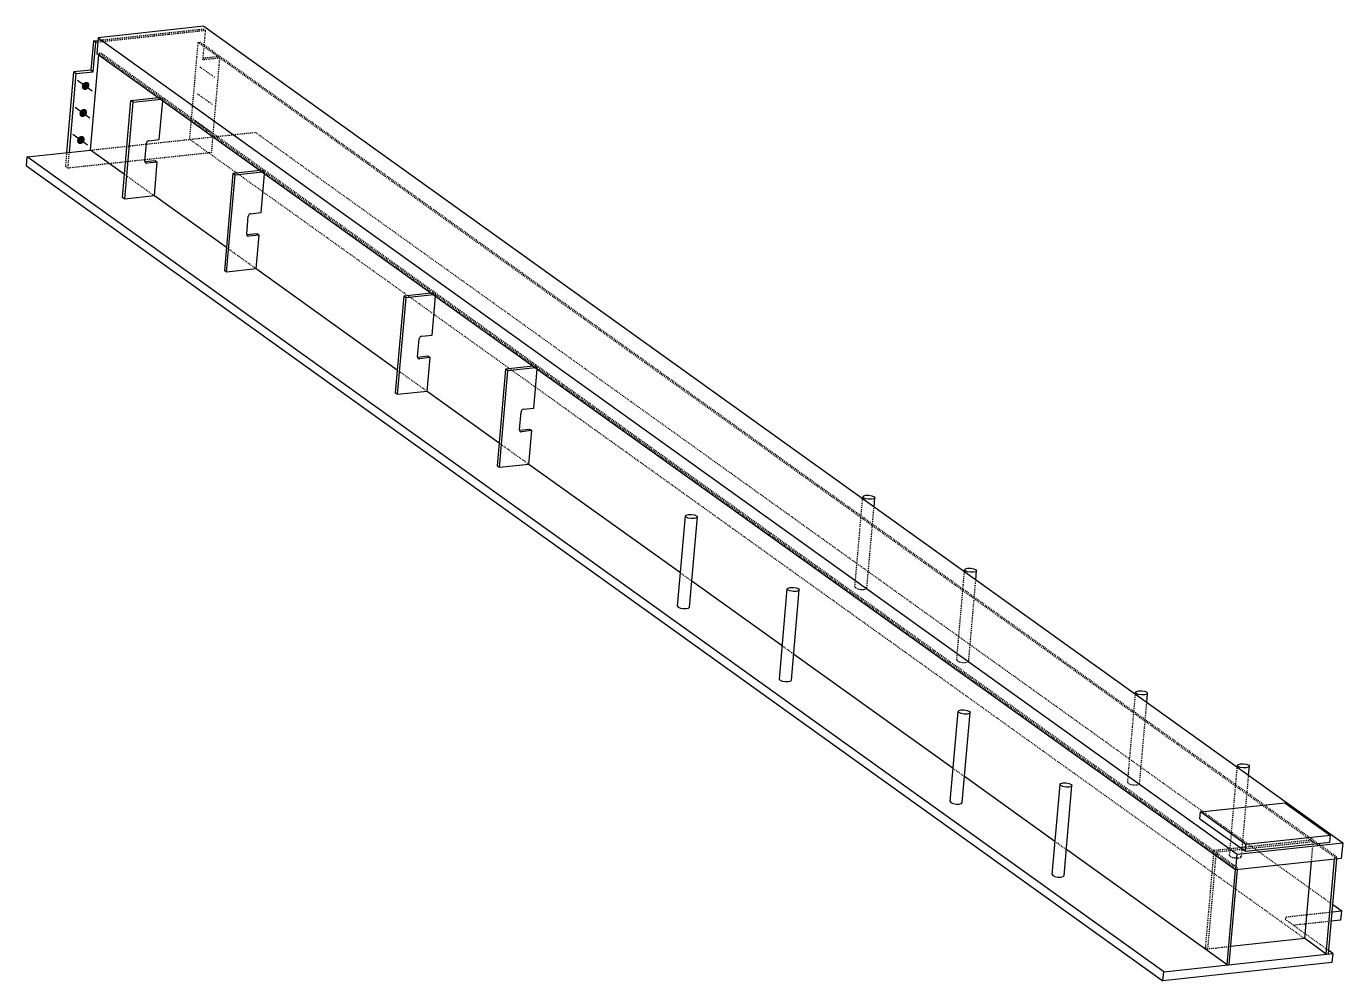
# Model space of a CAD drawing. Header units: millimetres. Extents: x 14 to 47490, y 10 to 2017.
# Drawn here: x 38404 to 41139, y 34 to 2017 of the extents above; entities that cross this region are included whole.
import ezdxf

# ---------------------------------------------------------------- set-up
doc = ezdxf.new("R2010")
doc.units = ezdxf.units.MM
doc.linetypes.add('DXK_LINE_DOT2', pattern=[3.9198, 1.9599, -1.9599])
doc.layers.add('STÅL', color=7, linetype='Continuous')

msp = doc.modelspace()

# ---------------------------------------------------------------- hatches: boundary and pattern name
at = {"layer": 'STÅL', "linetype": 'Continuous'}
for points in [[(38521.1, 1897.4), (38522.4, 1898.9), (38523.8, 1900), (38525.4, 1900.9), (38527, 1901.5), (38528.7, 1901.6), (38530.2, 1901.4), (38531.7, 1900.9), (38532.9, 1900), (38533.9, 1898.8), (38534.6, 1897.4), (38535, 1895.7), (38535, 1894), (38534.7, 1892.2), (38534, 1890.5), (38533, 1888.9), (38531.8, 1887.5), (38530.4, 1886.3), (38528.8, 1885.4), (38527.2, 1884.9), (38525.5, 1884.7), (38523.9, 1884.9), (38522.5, 1885.4), (38521.3, 1886.3), (38520.3, 1887.5), (38519.6, 1889), (38519.2, 1890.6), (38519.2, 1892.3), (38519.5, 1894.1), (38520.2, 1895.8)], [(38516.2, 1841.3), (38517.4, 1842.7), (38518.9, 1843.9), (38520.4, 1844.7), (38522.1, 1845.3), (38523.7, 1845.5), (38525.3, 1845.3), (38526.8, 1844.7), (38528, 1843.8), (38529, 1842.6), (38529.7, 1841.2), (38530.1, 1839.6), (38530.1, 1837.8), (38529.8, 1836.1), (38529.1, 1834.3), (38528.1, 1832.7), (38526.9, 1831.3), (38525.5, 1830.1), (38523.9, 1829.2), (38522.3, 1828.7), (38520.6, 1828.5), (38519, 1828.7), (38517.6, 1829.3), (38516.3, 1830.2), (38515.4, 1831.4), (38514.7, 1832.8), (38514.3, 1834.4), (38514.3, 1836.2), (38514.6, 1837.9), (38515.3, 1839.7)], [(38511.3, 1785.1), (38512.5, 1786.5), (38514, 1787.7), (38515.5, 1788.6), (38517.2, 1789.1), (38518.8, 1789.3), (38520.4, 1789.1), (38521.9, 1788.5), (38523.1, 1787.7), (38524.1, 1786.5), (38524.8, 1785), (38525.1, 1783.4), (38525.2, 1781.7), (38524.8, 1779.9), (38524.2, 1778.2), (38523.2, 1776.6), (38522, 1775.1), (38520.6, 1774), (38519, 1773.1), (38517.4, 1772.5), (38515.7, 1772.4), (38514.1, 1772.6), (38512.7, 1773.1), (38511.4, 1774), (38510.4, 1775.2), (38509.7, 1776.6), (38509.4, 1778.3), (38509.4, 1780), (38509.7, 1781.8), (38510.4, 1783.5)]]:
    msp.add_hatch(color=96, dxfattribs=at).paths.add_polyline_path(points)

# ---------------------------------------------------------------- linework, layer by layer
at = {"layer": 'STÅL', "color": 7, "linetype": 'DXK_LINE_DOT2'}
for p, q in [((38776.2, 2008.2), (38552.4, 1984)), ((38552.8, 1987.9), (38771.5, 2011.6)), ((38770.9, 1947.3), (38776.2, 2008.2)), ((38771.5, 2011.6), (38776.2, 2008.2)), ((38743.4, 1782.1), (38761, 1983.4)), ((38761, 1983.4), (38765.4, 1983.8)), ((41122.4, 290.1), (38761, 1983.4)), ((41126.8, 290.6), (38765.4, 1983.8)), ((38554.5, 1957.7), (38554.8, 1961.1)), ((38554.8, 1961.1), (38559.2, 1961.5)), ((38554.8, 1961.1), (40916.2, 267.8)), ((38559.2, 1961.5), (40920.6, 268.3)), ((38806, 1951.1), (38770.9, 1947.3)), ((38771.2, 1951.3), (38801.3, 1954.5)), ((38788.8, 1754.5), (38806, 1951.1)), ((38801.3, 1954.5), (38806, 1951.1)), ((38678.4, 1868.8), (38682.8, 1869.3)), ((38687.5, 1865.9), (38682.8, 1869.3)), ((38683.1, 1865.4), (38687.5, 1865.9)), ((38687.2, 1862.5), (38687.5, 1865.9)), ((38537.2, 1759.8), (38879.4, 1796.8)), ((41059.9, 121), (38743.4, 1782.1)), ((41118.1, 191.5), (38879.4, 1796.8)), ((38485.7, 1725.7), (38488.2, 1754.5)), ((38490.4, 1722.3), (38493.3, 1755.1)), ((38788.8, 1754.5), (38490.4, 1722.3)), ((38490.4, 1722.3), (38485.7, 1725.7)), ((38669.9, 1664.6), (38607.9, 1709.1)), ((38894.3, 1717.6), (38890, 1717.1)), ((38894.3, 1717.6), (38899.1, 1714.2)), ((38899.1, 1714.2), (38894.7, 1713.7)), ((38898.8, 1710.8), (38899.1, 1714.2)), ((38881.5, 1512.9), (38819.5, 1557.4)), ((39249.5, 1462.9), (39245.1, 1462.4)), ((39249.5, 1462.9), (39254.2, 1459.5)), ((39254.2, 1459.5), (39249.8, 1459.1)), ((39253.9, 1456.1), (39254.2, 1459.5)), ((39236.6, 1258.3), (39174.6, 1302.7)), ((39461.1, 1311.2), (39456.7, 1310.7)), ((39461.1, 1311.2), (39465.8, 1307.8)), ((39465.8, 1307.8), (39461.4, 1307.3)), ((39465.5, 1304.4), (39465.8, 1307.8)), ((39448.2, 1106.5), (39386.2, 1151)), ((40125.4, 852.1), (40141.4, 1035.6)), ((40150.3, 850), (40165.1, 1018.7)), ((39786.4, 864), (39762.8, 881)), ((40337, 700.4), (40353, 883.9)), ((40125.4, 852.1), (40126.9, 849.8)), ((40126.9, 849.8), (40131.4, 847.9)), ((40131.4, 847.9), (40137.5, 846.8)), ((40143.8, 846.8), (40148.5, 848)), ((40148.5, 848), (40150.3, 850)), ((40361.9, 698.2), (40376.6, 866.9)), ((40137.5, 846.8), (40143.8, 846.8)), ((39998, 712.3), (39974.4, 729.3)), ((40337, 700.4), (40338.5, 698.1)), ((40338.5, 698.1), (40342.9, 696.1)), ((40342.9, 696.1), (40349.1, 695)), ((40349.1, 695), (40355.4, 695.1)), ((40355.4, 695.1), (40360.1, 696.3)), ((40360.1, 696.3), (40361.9, 698.2)), ((40692.1, 445.7), (40708.2, 629.2)), ((40717, 443.6), (40731.8, 612.3)), ((40353.1, 457.7), (40329.5, 474.6)), ((40903.7, 294), (40919.8, 477.5)), ((40692.1, 445.7), (40693.6, 443.4)), ((40693.6, 443.4), (40698.1, 441.5)), ((40698.1, 441.5), (40704.3, 440.4)), ((40704.3, 440.4), (40710.6, 440.4)), ((40710.6, 440.4), (40715.2, 441.6)), ((40715.2, 441.6), (40717, 443.6)), ((40928.6, 291.9), (40943.4, 460.6)), ((40564.7, 305.9), (40541.1, 322.9)), ((40871, 303.9), (40853.4, 102.6)), ((41072.8, 325.7), (40871, 303.9)), ((41077.6, 322.3), (40875.7, 300.5)), ((41073.9, 281), (41077.6, 322.3)), ((40875.7, 300.5), (40858.1, 99.2)), ((40903.7, 294), (40905.2, 291.7)), ((40905.2, 291.7), (40909.7, 289.8)), ((40909.7, 289.8), (40915.9, 288.7)), ((40915.9, 288.7), (40922.1, 288.7)), ((40922.1, 288.7), (40926.8, 289.9)), ((40926.8, 289.9), (40928.6, 291.9)), ((41122.1, 286.2), (41122.4, 290.1)), ((41122.4, 290.1), (41126.8, 290.6)), ((41126.5, 286.7), (41126.8, 290.6)), ((40915.9, 264.4), (40916.2, 267.8)), ((40916.2, 267.8), (40920.6, 268.3)), ((40920.2, 264.4), (40920.6, 268.3)), ((41022.7, 165.3), (41020, 163.7)), ((41027.2, 166.2), (41022.7, 165.3)), ((41116.8, 175.9), (41027.2, 166.2)), ((41020, 163.7), (41019.5, 161.7)), ((41019.5, 161.7), (41021.2, 159.7)), ((41109.8, 96.1), (41021.2, 159.7)), ((41115.1, 157.2), (41036.6, 148.7)), ((40858.1, 99.2), (40853.4, 102.6)), ((40906.2, 104.4), (40858.1, 99.2))]:
    msp.add_line(p, q, dxfattribs=at)
at = {"layer": 'STÅL', "color": 2, "linetype": 'Continuous'}
for p, q in [((38772.7, 2017.1), (38553.2, 1993.4)), ((38772.7, 2017.1), (41138.8, 320.4)), ((38543.3, 1986.9), (38538, 1926.1)), ((38542.7, 1922.7), (38548, 1983.5)), ((38543.3, 1986.9), (38552.8, 1987.9)), ((38548, 1983.5), (38543.3, 1986.9)), ((38552.4, 1984), (38548, 1983.5)), ((38553.2, 1993.4), (38550.4, 1960.6)), ((38553.2, 1993.4), (40919.4, 296.7)), ((38537.2, 1759.8), (38554.5, 1957.7)), ((38550.4, 1960.6), (40916.5, 264)), ((38488.2, 1754.5), (38502.9, 1922.3)), ((38493.3, 1755.1), (38507.6, 1918.9)), ((38538, 1926.1), (38502.9, 1922.3)), ((38502.9, 1922.3), (38507.6, 1918.9)), ((38507.6, 1918.9), (38542.7, 1922.7)), ((38542.7, 1922.7), (38538, 1926.1)), ((38603.7, 1661.4), (38621.3, 1862.6)), ((38621.3, 1862.6), (38678.4, 1868.8)), ((38626, 1859.3), (38621.3, 1862.6)), ((38626, 1859.3), (38683.1, 1865.4)), ((38680.1, 1781.7), (38687.2, 1862.5)), ((38608.4, 1658), (38626, 1859.3)), ((38655.5, 1778.1), (38654.5, 1777)), ((38656.8, 1778.9), (38655.5, 1778.1)), ((38658.2, 1779.3), (38656.8, 1778.9)), ((38658.2, 1779.3), (38680.1, 1781.7)), ((38405.5, 1745.6), (38537.2, 1759.8)), ((38607.9, 1709.1), (38537.2, 1759.8)), ((38650.1, 1736.7), (38653.4, 1774.1)), ((38653.7, 1775.6), (38653.4, 1774.1)), ((38654.5, 1777), (38653.7, 1775.6)), ((38403.9, 1726.8), (38405.5, 1745.6)), ((38403.9, 1726.8), (40765.3, 33.6)), ((40766.9, 52.3), (38405.5, 1745.6)), ((38650.1, 1735.9), (38671.3, 1738.2)), ((38650.1, 1736.7), (38650.2, 1735.3)), ((38650.2, 1735.3), (38650.7, 1734)), ((38650.7, 1734), (38651.6, 1733.1)), ((38651.6, 1733.1), (38652.7, 1732.6)), ((38652.7, 1732.6), (38654.1, 1732.5)), ((38676, 1734.8), (38654.1, 1732.5)), ((38669.9, 1664.6), (38676, 1734.8)), ((38671.3, 1738.2), (38676, 1734.8)), ((38832.9, 1710.9), (38815.3, 1509.7)), ((38820, 1506.3), (38837.6, 1707.5)), ((38890, 1717.1), (38832.9, 1710.9)), ((38837.6, 1707.5), (38832.9, 1710.9)), ((38894.7, 1713.7), (38837.6, 1707.5)), ((38891.7, 1629.9), (38898.8, 1710.8)), ((38608.4, 1658), (38603.7, 1661.4)), ((38669.9, 1664.6), (38608.4, 1658)), ((38819.5, 1557.4), (38669.9, 1664.6)), ((38861.7, 1585), (38865, 1622.4)), ((38865.3, 1623.9), (38865, 1622.4)), ((38866, 1625.3), (38865.3, 1623.9)), ((38867.1, 1626.4), (38866, 1625.3)), ((38868.4, 1627.2), (38867.1, 1626.4)), ((38869.8, 1627.6), (38868.4, 1627.2)), ((38869.8, 1627.6), (38891.7, 1629.9)), ((38861.7, 1584.2), (38882.9, 1586.5)), ((38882.9, 1586.5), (38887.6, 1583.1)), ((38861.7, 1585), (38861.8, 1583.5)), ((38861.8, 1583.5), (38862.3, 1582.3)), ((38862.3, 1582.3), (38863.2, 1581.4)), ((38863.2, 1581.4), (38864.3, 1580.8)), ((38864.3, 1580.8), (38865.7, 1580.8)), ((38887.6, 1583.1), (38865.7, 1580.8)), ((38881.5, 1512.9), (38887.6, 1583.1)), ((38820, 1506.3), (38815.3, 1509.7)), ((38881.5, 1512.9), (38820, 1506.3)), ((39174.6, 1302.7), (38881.5, 1512.9)), ((39188.1, 1456.3), (39170.5, 1255)), ((39175.2, 1251.6), (39192.8, 1452.9)), ((39245.1, 1462.4), (39188.1, 1456.3)), ((39192.8, 1452.9), (39188.1, 1456.3)), ((39249.8, 1459.1), (39192.8, 1452.9)), ((39246.9, 1375.3), (39253.9, 1456.1)), ((39216.8, 1330.3), (39220.1, 1367.7)), ((39220.5, 1369.2), (39220.1, 1367.7)), ((39221.2, 1370.6), (39220.5, 1369.2)), ((39222.3, 1371.7), (39221.2, 1370.6)), ((39223.5, 1372.5), (39222.3, 1371.7)), ((39224.9, 1372.9), (39223.5, 1372.5)), ((39224.9, 1372.9), (39246.9, 1375.3)), ((39216.8, 1330.3), (39216.9, 1328.9)), ((39216.9, 1329.6), (39238, 1331.9)), ((39216.9, 1328.9), (39217.4, 1327.6)), ((39217.4, 1327.6), (39218.3, 1326.7)), ((39218.3, 1326.7), (39219.5, 1326.2)), ((39219.5, 1326.2), (39220.8, 1326.1)), ((39242.8, 1328.5), (39220.8, 1326.1)), ((39236.6, 1258.3), (39242.8, 1328.5)), ((39238, 1331.9), (39242.8, 1328.5)), ((39399.6, 1304.6), (39382, 1103.3)), ((39386.8, 1099.9), (39404.4, 1301.2)), ((39456.7, 1310.7), (39399.6, 1304.6)), ((39404.4, 1301.2), (39399.6, 1304.6)), ((39461.4, 1307.3), (39404.4, 1301.2)), ((39458.4, 1223.6), (39465.5, 1304.4)), ((39236.6, 1258.3), (39175.2, 1251.6)), ((39386.2, 1151), (39236.6, 1258.3)), ((39175.2, 1251.6), (39170.5, 1255)), ((39428.4, 1178.6), (39431.7, 1216)), ((39432, 1217.5), (39431.7, 1216)), ((39432.8, 1218.9), (39432, 1217.5)), ((39433.8, 1220), (39432.8, 1218.9)), ((39435.1, 1220.8), (39433.8, 1220)), ((39436.5, 1221.2), (39435.1, 1220.8)), ((39436.5, 1221.2), (39458.4, 1223.6)), ((39428.4, 1178.6), (39428.5, 1177.2)), ((39428.5, 1177.9), (39449.6, 1180.1)), ((39428.5, 1177.2), (39429, 1175.9)), ((39454.3, 1176.8), (39432.4, 1174.4)), ((39448.2, 1106.5), (39454.3, 1176.8)), ((39449.6, 1180.1), (39454.3, 1176.8)), ((39429, 1175.9), (39429.9, 1175)), ((39429.9, 1175), (39431.1, 1174.5)), ((39431.1, 1174.5), (39432.4, 1174.4)), ((39386.8, 1099.9), (39382, 1103.3)), ((39448.2, 1106.5), (39386.8, 1099.9)), ((39762.8, 881), (39448.2, 1106.5)), ((40141.4, 1035.6), (40141.8, 1039.3)), ((40141.8, 1039.3), (40143.6, 1041.3)), ((40143.3, 1037), (40141.8, 1039.3)), ((40143.6, 1041.3), (40148.2, 1042.5)), ((40148.2, 1042.5), (40154.5, 1042.5)), ((40154.5, 1042.5), (40160.7, 1041.4)), ((40160.7, 1041.4), (40165.1, 1039.5)), ((40165.1, 1039.5), (40166.7, 1037.2)), ((40147.7, 1035.1), (40143.3, 1037)), ((40153.9, 1034), (40147.7, 1035.1)), ((40160.2, 1034), (40153.9, 1034)), ((40164.9, 1035.2), (40160.2, 1034)), ((40166.7, 1037.2), (40164.9, 1035.2)), ((40165.1, 1018.7), (40166.7, 1037.2)), ((39756.8, 812.2), (39773.2, 999.5)), ((39773.2, 999.5), (39775, 1001.4)), ((39774.7, 997.2), (39773.2, 999.5)), ((39779.1, 995.2), (39774.7, 997.2)), ((39775, 1001.4), (39779.6, 1002.6)), ((39785.3, 994.1), (39779.1, 995.2)), ((39779.6, 1002.6), (39785.9, 1002.7)), ((39781.7, 810.1), (39798.1, 997.3)), ((39791.6, 994.2), (39785.3, 994.1)), ((39785.9, 1002.7), (39792.1, 1001.6)), ((39796.3, 995.3), (39791.6, 994.2)), ((39792.1, 1001.6), (39796.5, 999.6)), ((39798.1, 997.3), (39796.3, 995.3)), ((39796.5, 999.6), (39798.1, 997.3)), ((40353, 883.9), (40353.3, 887.6)), ((40353.3, 887.6), (40355.2, 889.6)), ((40354.9, 885.3), (40353.3, 887.6)), ((40359.3, 883.4), (40354.9, 885.3)), ((40355.2, 889.6), (40359.8, 890.8)), ((40365.5, 882.3), (40359.3, 883.4)), ((40359.8, 890.8), (40366.1, 890.8)), ((40371.8, 882.3), (40365.5, 882.3)), ((40366.1, 890.8), (40372.3, 889.7)), ((40376.4, 883.5), (40371.8, 882.3)), ((40372.3, 889.7), (40376.7, 887.7)), ((40378.3, 885.5), (40376.4, 883.5)), ((40376.6, 866.9), (40378.3, 885.5)), ((40376.7, 887.7), (40378.3, 885.5)), ((39974.4, 729.3), (39786.4, 864)), ((39984.7, 847.7), (39986.6, 849.7)), ((39986.6, 849.7), (39991.2, 850.9)), ((39991.2, 850.9), (39997.5, 850.9)), ((39997.5, 850.9), (40003.7, 849.8)), ((40003.7, 849.8), (40008.1, 847.9)), ((40008.1, 847.9), (40009.7, 845.6)), ((39968.4, 660.5), (39984.7, 847.7)), ((39986.3, 845.5), (39984.7, 847.7)), ((39990.7, 843.5), (39986.3, 845.5)), ((39996.9, 842.4), (39990.7, 843.5)), ((39993.3, 658.4), (40009.7, 845.6)), ((40003.2, 842.5), (39996.9, 842.4)), ((40007.8, 843.6), (40003.2, 842.5)), ((40009.7, 845.6), (40007.8, 843.6)), ((39756.8, 812.2), (39758.3, 810)), ((39758.3, 810), (39762.8, 808)), ((39762.8, 808), (39768.9, 806.9)), ((39768.9, 806.9), (39775.2, 806.9)), ((39775.2, 806.9), (39779.9, 808.1)), ((39779.9, 808.1), (39781.7, 810.1)), ((40329.5, 474.6), (39998, 712.3)), ((39969.9, 658.2), (39968.4, 660.5)), ((39969.9, 658.2), (39974.3, 656.3)), ((39986.8, 655.2), (39991.5, 656.4)), ((39991.5, 656.4), (39993.3, 658.4)), ((39974.3, 656.3), (39980.5, 655.2)), ((39980.5, 655.2), (39986.8, 655.2)), ((40708.2, 629.2), (40708.5, 632.9)), ((40708.5, 632.9), (40710.3, 634.9)), ((40710, 630.7), (40708.5, 632.9)), ((40714.5, 628.7), (40710, 630.7)), ((40710.3, 634.9), (40715, 636.1)), ((40715, 636.1), (40721.2, 636.1)), ((40721.2, 636.1), (40727.4, 635)), ((40727.4, 635), (40731.9, 633.1)), ((40733.4, 630.8), (40731.6, 628.8)), ((40731.8, 612.3), (40733.4, 630.8)), ((40731.9, 633.1), (40733.4, 630.8)), ((40720.7, 627.6), (40714.5, 628.7)), ((40726.9, 627.6), (40720.7, 627.6)), ((40731.6, 628.8), (40726.9, 627.6)), ((40323.5, 405.9), (40339.9, 593.1)), ((40339.9, 593.1), (40341.7, 595.1)), ((40341.4, 590.8), (40339.9, 593.1)), ((40345.9, 588.9), (40341.4, 590.8)), ((40341.7, 595.1), (40346.4, 596.2)), ((40352.1, 587.7), (40345.9, 588.9)), ((40346.4, 596.2), (40352.6, 596.3)), ((40348.4, 403.7), (40364.8, 591)), ((40358.3, 587.8), (40352.1, 587.7)), ((40352.6, 596.3), (40358.8, 595.2)), ((40363, 589), (40358.3, 587.8)), ((40358.8, 595.2), (40363.3, 593.2)), ((40364.8, 591), (40363, 589)), ((40363.3, 593.2), (40364.8, 591)), ((40919.8, 477.5), (40920.1, 481.2)), ((40920.1, 481.2), (40921.9, 483.2)), ((40921.6, 478.9), (40920.1, 481.2)), ((40926.1, 477), (40921.6, 478.9)), ((40921.9, 483.2), (40926.6, 484.4)), ((40932.2, 475.9), (40926.1, 477)), ((40926.6, 484.4), (40932.8, 484.4)), ((40938.5, 475.9), (40932.2, 475.9)), ((40932.8, 484.4), (40939, 483.3)), ((40943.2, 477.1), (40938.5, 475.9)), ((40939, 483.3), (40943.5, 481.4)), ((40945, 479.1), (40943.2, 477.1)), ((40943.4, 460.6), (40945, 479.1)), ((40943.5, 481.4), (40945, 479.1)), ((40541.1, 322.9), (40353.1, 457.7)), ((40535.1, 254.1), (40551.5, 441.4)), ((40551.5, 441.4), (40553.3, 443.4)), ((40553, 439.1), (40551.5, 441.4)), ((40557.5, 437.1), (40553, 439.1)), ((40553.3, 443.4), (40558, 444.5)), ((40558, 444.5), (40564.2, 444.6)), ((40560, 252), (40576.4, 439.2)), ((40564.2, 444.6), (40570.4, 443.5)), ((40570.4, 443.5), (40574.9, 441.5)), ((40576.4, 439.2), (40574.6, 437.2)), ((40574.9, 441.5), (40576.4, 439.2)), ((40563.6, 436), (40557.5, 437.1)), ((40569.9, 436.1), (40563.6, 436)), ((40574.6, 437.2), (40569.9, 436.1)), ((40323.5, 405.9), (40325, 403.6)), ((40325, 403.6), (40329.5, 401.6)), ((40329.5, 401.6), (40335.7, 400.5)), ((40335.7, 400.5), (40341.9, 400.6)), ((40341.9, 400.6), (40346.6, 401.7)), ((40346.6, 401.7), (40348.4, 403.7)), ((40842.1, 370.2), (40843.4, 384.3)), ((40843.4, 384.3), (41018.9, 403.2)), ((40937.8, 316.5), (40843.4, 384.3)), ((41018.9, 403.2), (41113.4, 335.5)), ((40842.1, 370.2), (40936.6, 302.5)), ((41113.4, 335.5), (40937.8, 316.5)), ((41112.1, 321.5), (41113.4, 335.5)), ((40898.6, 66.6), (40564.7, 305.9)), ((40919.4, 296.7), (41138.8, 320.4)), ((40936.6, 302.5), (41112.1, 321.5)), ((40936.6, 302.5), (40937.8, 316.5)), ((41138.8, 320.4), (41135.9, 287.7)), ((40916.5, 264), (40919.4, 296.7)), ((41135.9, 287.7), (40916.5, 264)), ((41059.9, 121), (41073.9, 281)), ((41104.8, 88.9), (41122.1, 286.2)), ((41109.2, 89.3), (41126.5, 286.7)), ((40535.1, 254.1), (40536.6, 251.9)), ((40536.6, 251.9), (40541.1, 249.9)), ((40541.1, 249.9), (40547.3, 248.8)), ((40547.3, 248.8), (40553.5, 248.9)), ((40553.5, 248.9), (40558.2, 250)), ((40558.2, 250), (40560, 252)), ((40898.6, 66.6), (40915.9, 264.4)), ((40903, 67), (40920.2, 264.4)), ((41136.9, 178.1), (41118.1, 191.5)), ((41136.9, 178.1), (41116.8, 175.9)), ((41135.3, 159.3), (41136.9, 178.1)), ((41135.3, 159.3), (41115.1, 157.2)), ((41059.9, 121), (40906.2, 104.4)), ((41104.8, 88.9), (41059.9, 121)), ((40766.9, 52.3), (41118, 90.3)), ((41104.8, 88.9), (41109.2, 89.3)), ((41118, 90.3), (41109.8, 96.1)), ((41118, 90.3), (41116.3, 71.6)), ((41116.3, 71.6), (40765.3, 33.6)), ((40898.6, 66.6), (40903, 67)), ((40765.3, 33.6), (40766.9, 52.3))]:
    msp.add_line(p, q, dxfattribs=at)
at = {"layer": 'STÅL', "color": 96, "linetype": 'DXK_LINE_DOT2'}
for p, q in [((38764.6, 1932.9), (38795.3, 1910.9)), ((38759.7, 1876.7), (38790.4, 1854.7)), ((38754.8, 1820.5), (38785.5, 1798.5))]:
    msp.add_line(p, q, dxfattribs=at)
at = {"layer": 'STÅL', "color": 96, "linetype": 'Continuous'}
for p, q in [((38510.1, 1905.4), (38540.8, 1883.3)), ((38505.2, 1849.2), (38535.9, 1827.2)), ((38500.3, 1793), (38531, 1771))]:
    msp.add_line(p, q, dxfattribs=at)

doc.saveas('drawing.dxf')
